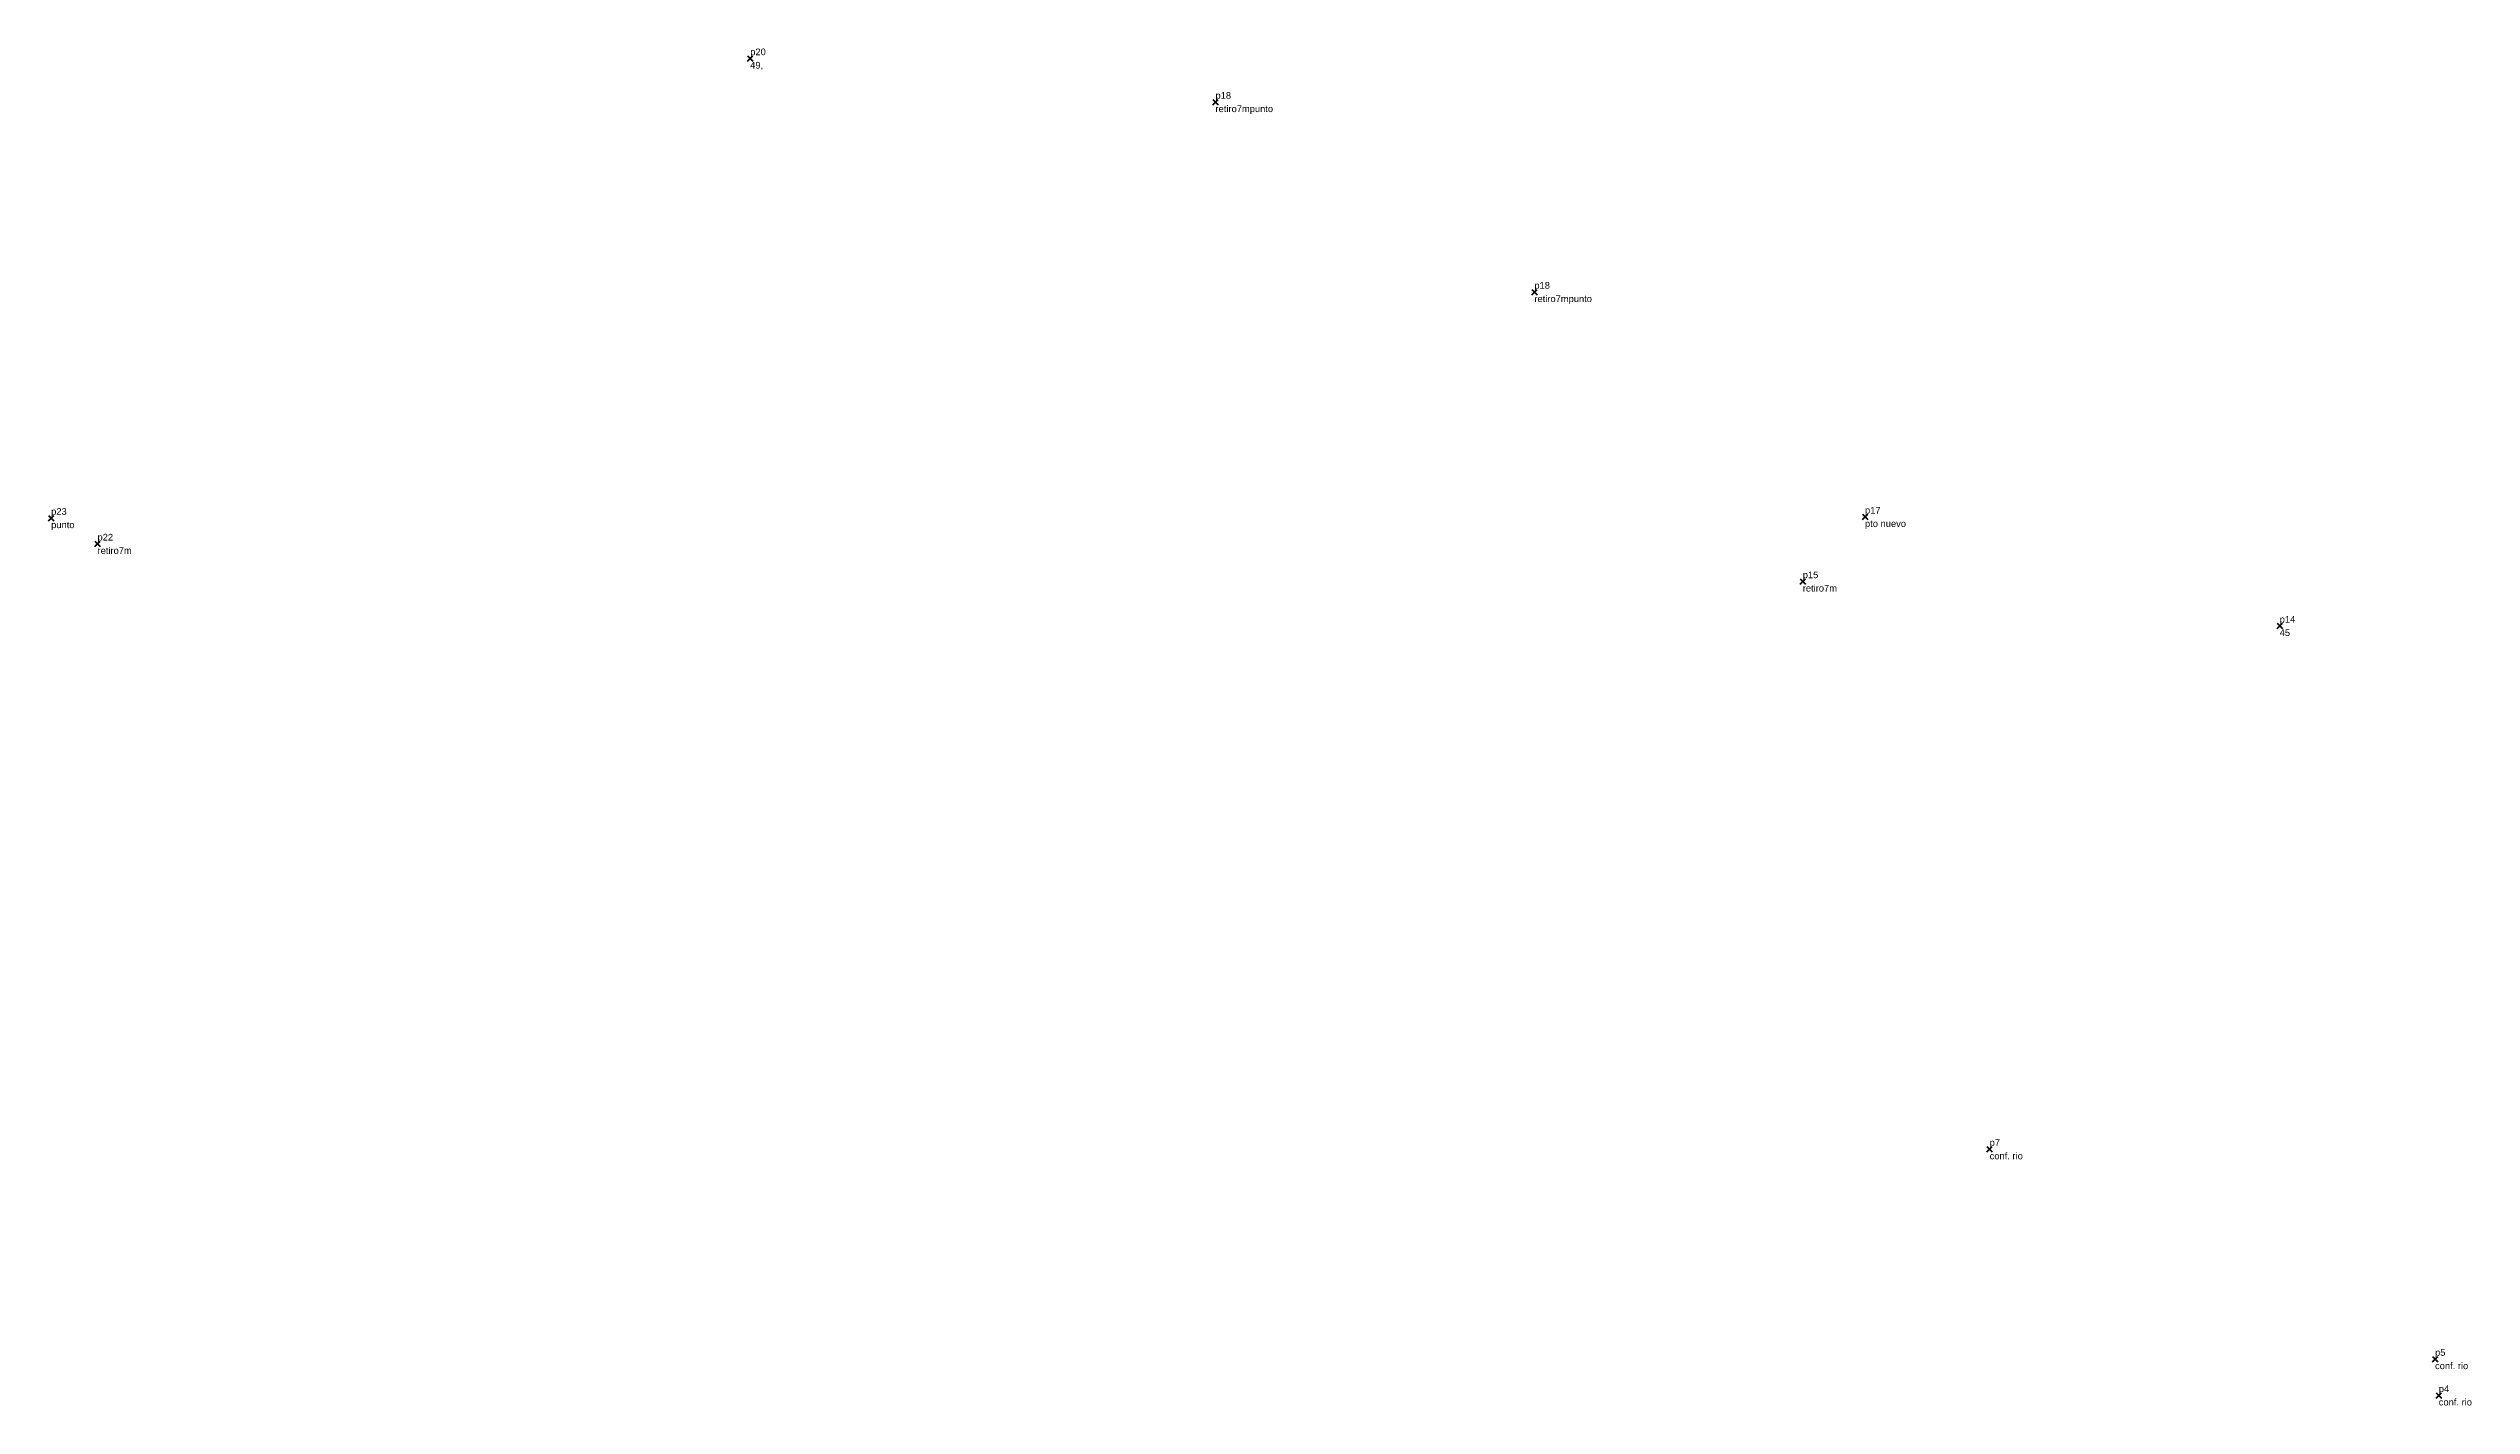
# Model space of a CAD drawing. Header units: millimetres. Extents: x 560359 to 560724, y 1315869 to 1316052.
# Drawn here: x 560358.5 to 560539.9, y 1315872.7 to 1315974.3 of the extents above; entities that cross this region are included whole.
import ezdxf

# ---------------------------------------------------------------- set-up
doc = ezdxf.new("R2010")
doc.units = ezdxf.units.MM
doc.header["$PDMODE"] = 3
doc.header["$PDSIZE"] = 0.2
for name, color, linetype, lineweight in [('45', 174, 'CONTINUOUS', 100), ('49,', 174, 'CONTINUOUS', 100), ('Point', 5, 'CONTINUOUS', 100), ('Point_Name', 1, 'CONTINUOUS', 100), ('pto nuevo', 174, 'CONTINUOUS', 100), ('punto', 174, 'CONTINUOUS', 100), ('retiro7m', 174, 'CONTINUOUS', 100), ('retiro7mpunto', 174, 'CONTINUOUS', 100)]:
    doc.layers.add(name, color=color, linetype=linetype, lineweight=lineweight)
doc.styles.get("Standard").update_dxf_attribs({"font": 'arial.ttf', "width": 0.65})

msp = doc.modelspace()

# ---------------------------------------------------------------- linework, layer by layer
at = {"layer": '45'}
msp.add_point((560525.56, 1315931.09, 153.42), dxfattribs=at)
at = {"layer": '49,'}
msp.add_point((560411.07, 1315973.59, 162.36), dxfattribs=at)
at = {"layer": 'Point'}
for p in [(560503.85, 1315891.9, 153.88), (560537.19, 1315876.18, 153.49), (560537.47, 1315873.46, 153.38)]:
    msp.add_point(p, dxfattribs=at)
at = {"layer": 'pto nuevo'}
msp.add_point((560494.52, 1315939.26, 154.6), dxfattribs=at)
at = {"layer": 'punto'}
msp.add_point((560358.74, 1315939.17, 156.47), dxfattribs=at)
at = {"layer": 'retiro7m'}
for p in [(560362.21, 1315937.24, 156.49), (560489.86, 1315934.42, 151.25)]:
    msp.add_point(p, dxfattribs=at)
at = {"layer": 'retiro7mpunto'}
for p in [(560445.9, 1315970.33, 161.28), (560469.77, 1315956.1, 157.52)]:
    msp.add_point(p, dxfattribs=at)

# ---------------------------------------------------------------- texts
at = {"layer": '45'}
for s, p in [('p14', (560525.56, 1315931.34)), ('45', (560525.56, 1315930.34))]:
    msp.add_text(s, height=0.5, dxfattribs=at).set_placement(p)
at = {"layer": '49,'}
for s, p in [('49,', (560411.07, 1315972.84)), ('p20', (560411.07, 1315973.84))]:
    msp.add_text(s, height=0.5, dxfattribs=at).set_placement(p)
at = {"layer": 'Point_Code'}
for p in [(560503.85, 1315891.15), (560537.19, 1315875.43), (560537.47, 1315872.71)]:
    msp.add_text('conf. rio', height=0.5, dxfattribs=at).set_placement(p)
at = {"layer": 'Point_Name'}
for s, p in [('p7', (560503.85, 1315892.15)), ('p5', (560537.19, 1315876.43)), ('p4', (560537.47, 1315873.71))]:
    msp.add_text(s, height=0.5, dxfattribs=at).set_placement(p)
at = {"layer": 'pto nuevo'}
for s, p in [('p17', (560494.52, 1315939.51)), ('pto nuevo', (560494.52, 1315938.51))]:
    msp.add_text(s, height=0.5, dxfattribs=at).set_placement(p)
at = {"layer": 'punto'}
for s, p in [('p23', (560358.74, 1315939.42)), ('punto', (560358.74, 1315938.42))]:
    msp.add_text(s, height=0.5, dxfattribs=at).set_placement(p)
at = {"layer": 'retiro7m'}
for s, p in [('p22', (560362.21, 1315937.49)), ('retiro7m', (560362.21, 1315936.49)), ('p15', (560489.86, 1315934.67)), ('retiro7m', (560489.86, 1315933.67))]:
    msp.add_text(s, height=0.5, dxfattribs=at).set_placement(p)
at = {"layer": 'retiro7mpunto'}
for s, p in [('p18', (560445.9, 1315970.58)), ('retiro7mpunto', (560445.9, 1315969.58)), ('p18', (560469.77, 1315956.35)), ('retiro7mpunto', (560469.77, 1315955.35))]:
    msp.add_text(s, height=0.5, dxfattribs=at).set_placement(p)

doc.saveas('drawing.dxf')
